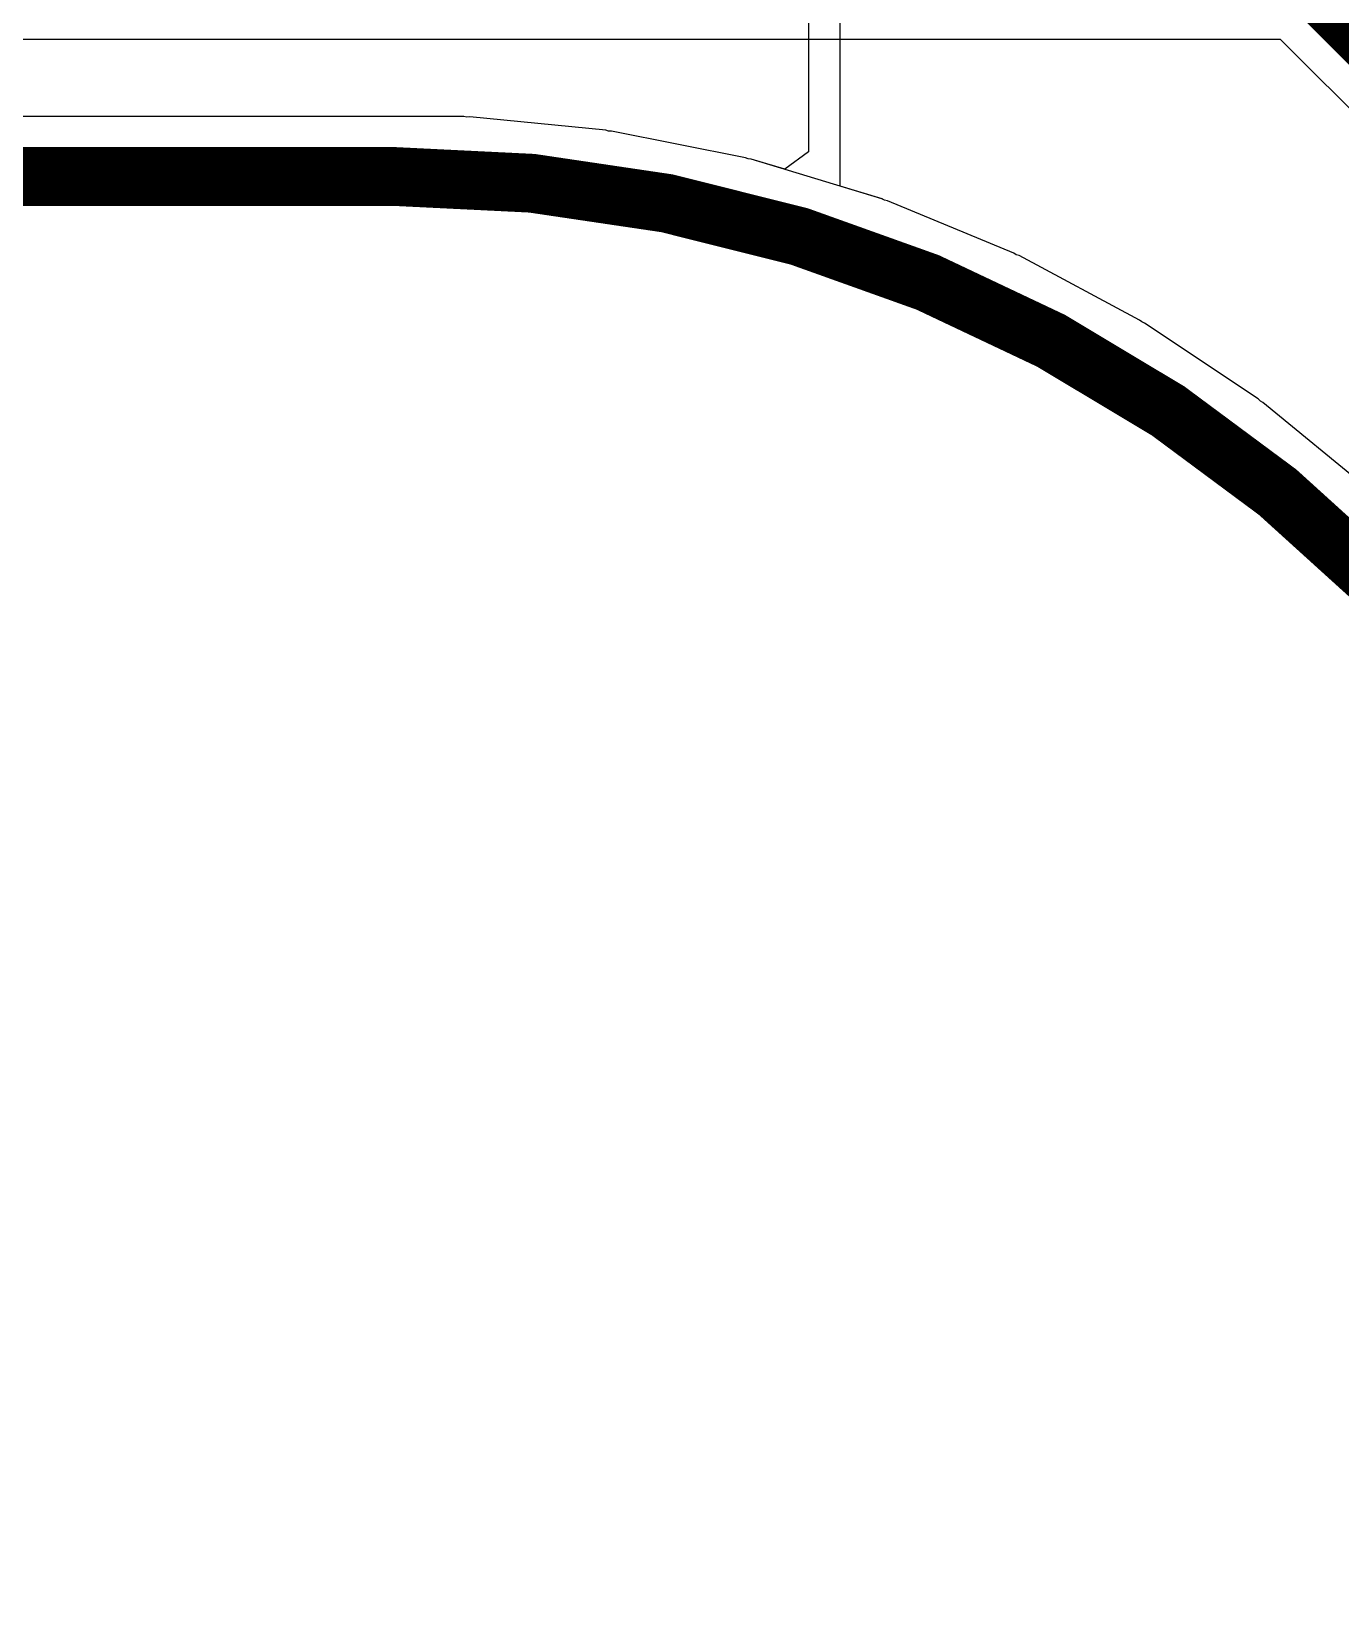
# Model space of a CAD drawing. Header units: inches. Extents: x -22 to 5433, y -13 to 5447.
# Drawn here: x 50.99 to 56.64, y 20.86 to 27.61 of the extents above; entities that cross this region are included whole.
import ezdxf

# ---------------------------------------------------------------- set-up
doc = ezdxf.new("R2010")
doc.units = ezdxf.units.IN
for name, color, linetype in [('Board_outline', 216, 'Continuous'), ('Bottom Layer', 5, 'Continuous'), ('Dimensions', 6, 'Continuous'), ('Ground', 16, 'Continuous'), ('Multi-Layer', 9, 'Continuous'), ('Power', 76, 'Continuous'), ('Top Layer', 1, 'Continuous')]:
    doc.layers.add(name, color=color, linetype=linetype)

msp = doc.modelspace()

# ---------------------------------------------------------------- linework, layer by layer
at = {"layer": 'Board_outline'}
for points in [[(41.58379796, 26.9834106, 0.254, 0.254, 0), (52.56063402, 26.9834106, 0.254, 0.254, 0)], [(52.56063402, 26.9834106, 0.254, 0.254, -0.4142135623730951), (58.56063472, 20.9834099, 0.254, 0.254, 0)]]:
    msp.add_lwpolyline(points, format="xyseb", dxfattribs=at)
msp.add_lwpolyline([(52.49713402, 26.9834106, 0.127, 0.127, 1), (52.62413402, 26.9834106, 0.127, 0.127, 1)], format="xyseb", close=True, dxfattribs=at)
msp.add_lwpolyline([(52.49713402, 26.9834106, 0.127, 0.127, 1), (52.62413402, 26.9834106, 0.127, 0.127, 1)], format="xyseb", close=True, dxfattribs=at)
at = {"layer": 'Bottom Layer'}
for p, q in [((52.56063402, 27.24238391999999), (41.58379796, 27.24238646)), ((52.8553934, 27.24238391999999), (52.56063402, 27.24238391999999)), ((52.86799434, 27.23987694), (52.8553934, 27.24238391999999)), ((52.88077816, 27.24113678), (52.86799434, 27.23987694)), ((53.46746227999999, 27.18335178), (52.88077816, 27.24113678)), ((53.47975588, 27.17962306), (53.46746227999999, 27.18335178)), ((53.49260065999999, 27.17962306), (53.47975588, 27.17962306)), ((54.07079356000001, 27.0646144), (53.49260065999999, 27.17962306)), ((54.08266043999999, 27.0596995), (54.07079356000001, 27.0646144)), ((54.09544679999999, 27.05843966), (54.08266043999999, 27.0596995)), ((54.65958588, 26.8873097), (54.09544679999999, 27.05843966)), ((54.67091682, 26.88125434), (54.65958588, 26.8873097)), ((54.68351521999999, 26.87874735999999), (54.67091682, 26.88125434)), ((55.22816233999999, 26.65314709999999), (54.68351521999999, 26.87874735999999)), ((55.23884304, 26.6460097), (55.22816233999999, 26.65314709999999)), ((55.25113664, 26.64228098), (55.23884304, 26.6460097)), ((55.77105177999999, 26.36438212), (55.25113664, 26.64228098)), ((55.78098572, 26.35622872), (55.77105177999999, 26.36438212)), ((55.79284752, 26.35131636), (55.78098572, 26.35622872)), ((56.28301672, 26.02379606), (55.79284752, 26.35131636)), ((56.2921023, 26.01471048), (56.28301672, 26.02379606)), ((56.3034307, 26.00865512), (56.2921023, 26.01471048)), ((56.75913718, 25.63466806), (56.3034307, 26.00865512))]:
    msp.add_line(p, q, dxfattribs=at)
at = {"layer": 'Dimensions'}
for p, q in [((41.58379796, 26.9834106), (52.56063402, 26.98340806)), ((52.56063402, 26.98340806), (52.8553934, 26.98340806)), ((52.8553934, 26.98340806), (53.44207752, 26.92562306)), ((53.44207752, 26.92562306), (54.02027042, 26.8106144)), ((54.02027042, 26.8106144), (54.58440949999999, 26.63948444)), ((54.58440949999999, 26.63948444), (55.12905661999999, 26.41388418)), ((55.12905661999999, 26.41388418), (55.64896922, 26.13598532)), ((55.64896922, 26.13598532), (56.13913842, 25.80846502)), ((56.13913842, 25.80846502), (56.59484489999999, 25.43447542)), ((56.59484489999999, 25.43447542), (57.01169954, 25.01762078))]:
    msp.add_line(p, q, dxfattribs=at)
at = {"layer": 'Ground'}
for p, q in [((34.91725808, 27.57656918), (56.37792889999999, 27.57656918)), ((56.37792889999999, 27.57656918), (59.16359008, 24.790908)), ((52.56063402, 27.24238391999999), (41.58379796, 27.24238646)), ((52.8553934, 27.24238391999999), (52.56063402, 27.24238391999999)), ((52.86799434, 27.23987694), (52.8553934, 27.24238391999999)), ((52.88077816, 27.24113678), (52.86799434, 27.23987694)), ((53.46746227999999, 27.18335178), (52.88077816, 27.24113678)), ((53.47975588, 27.17962306), (53.46746227999999, 27.18335178)), ((53.49260065999999, 27.17962306), (53.47975588, 27.17962306)), ((54.07079356000001, 27.0646144), (53.49260065999999, 27.17962306)), ((54.08266043999999, 27.0596995), (54.07079356000001, 27.0646144)), ((54.09544679999999, 27.05843966), (54.08266043999999, 27.0596995)), ((54.65958588, 26.8873097), (54.09544679999999, 27.05843966)), ((54.67091682, 26.88125434), (54.65958588, 26.8873097)), ((54.68351521999999, 26.87874735999999), (54.67091682, 26.88125434)), ((55.22816233999999, 26.65314709999999), (54.68351521999999, 26.87874735999999)), ((55.23884304, 26.6460097), (55.22816233999999, 26.65314709999999)), ((55.25113664, 26.64228098), (55.23884304, 26.6460097)), ((55.77105177999999, 26.36438212), (55.25113664, 26.64228098)), ((55.78098572, 26.35622872), (55.77105177999999, 26.36438212)), ((55.79284752, 26.35131636), (55.78098572, 26.35622872)), ((56.28301672, 26.02379606), (55.79284752, 26.35131636)), ((56.2921023, 26.01471048), (56.28301672, 26.02379606)), ((56.3034307, 26.00865512), (56.2921023, 26.01471048)), ((56.75913718, 25.63466806), (56.3034307, 26.00865512))]:
    msp.add_line(p, q, dxfattribs=at)
msp.add_lwpolyline([(56.47447176, 27.8096472, 0.2032, 0.2032, 0), (59.3966681, 24.88745086, 0.2032, 0.2032, 0)], format="xyseb", dxfattribs=at)
at = {"layer": 'Multi-Layer'}
for p, q in [((41.58379796, 26.9834106), (52.56063402, 26.98340806)), ((52.56063402, 26.98340806), (52.8553934, 26.98340806)), ((52.8553934, 26.98340806), (53.44207752, 26.92562306)), ((53.44207752, 26.92562306), (54.02027042, 26.8106144)), ((54.02027042, 26.8106144), (54.58440949999999, 26.63948444)), ((54.58440949999999, 26.63948444), (55.12905661999999, 26.41388418)), ((55.12905661999999, 26.41388418), (55.64896922, 26.13598532)), ((55.64896922, 26.13598532), (56.13913842, 25.80846502)), ((56.13913842, 25.80846502), (56.59484489999999, 25.43447542)), ((56.59484489999999, 25.43447542), (57.01169954, 25.01762078))]:
    msp.add_line(p, q, dxfattribs=at)
at = {"layer": 'Power'}
for p, q in [((52.56063402, 27.24238391999999), (41.58379796, 27.24238646)), ((52.8553934, 27.24238391999999), (52.56063402, 27.24238391999999)), ((52.86799434, 27.23987694), (52.8553934, 27.24238391999999)), ((52.88077816, 27.24113678), (52.86799434, 27.23987694)), ((53.46746227999999, 27.18335178), (52.88077816, 27.24113678)), ((53.47975588, 27.17962306), (53.46746227999999, 27.18335178)), ((53.49260065999999, 27.17962306), (53.47975588, 27.17962306)), ((54.07079356000001, 27.0646144), (53.49260065999999, 27.17962306)), ((54.08266043999999, 27.0596995), (54.07079356000001, 27.0646144)), ((54.09544679999999, 27.05843966), (54.08266043999999, 27.0596995)), ((54.65958588, 26.8873097), (54.09544679999999, 27.05843966)), ((54.67091682, 26.88125434), (54.65958588, 26.8873097)), ((54.68351521999999, 26.87874735999999), (54.67091682, 26.88125434)), ((55.22816233999999, 26.65314709999999), (54.68351521999999, 26.87874735999999)), ((55.23884304, 26.6460097), (55.22816233999999, 26.65314709999999)), ((55.25113664, 26.64228098), (55.23884304, 26.6460097)), ((55.77105177999999, 26.36438212), (55.25113664, 26.64228098)), ((55.78098572, 26.35622872), (55.77105177999999, 26.36438212)), ((55.79284752, 26.35131636), (55.78098572, 26.35622872)), ((56.28301672, 26.02379606), (55.79284752, 26.35131636)), ((56.2921023, 26.01471048), (56.28301672, 26.02379606)), ((56.3034307, 26.00865512), (56.2921023, 26.01471048)), ((56.75913718, 25.63466806), (56.3034307, 26.00865512))]:
    msp.add_line(p, q, dxfattribs=at)
at = {"layer": 'Top Layer'}
for p, q in [((54.34200714, 28.69069954), (54.34200714, 27.09024554)), ((54.47947194, 26.94194764), (54.47947194, 28.69069954)), ((52.56063402, 27.24238391999999), (41.58379796, 27.24238646)), ((52.8553934, 27.24238391999999), (52.56063402, 27.24238391999999)), ((52.86799434, 27.23987694), (52.8553934, 27.24238391999999)), ((52.88077816, 27.24113678), (52.86799434, 27.23987694)), ((53.46746227999999, 27.18335178), (52.88077816, 27.24113678)), ((53.47975588, 27.17962306), (53.46746227999999, 27.18335178)), ((53.49260065999999, 27.17962306), (53.47975588, 27.17962306)), ((54.07079356000001, 27.0646144), (53.49260065999999, 27.17962306)), ((54.34200714, 27.09024554), (54.2399982, 27.0145891)), ((54.08266043999999, 27.0596995), (54.07079356000001, 27.0646144)), ((54.09544679999999, 27.05843966), (54.08266043999999, 27.0596995)), ((54.2399982, 27.0145891), (54.09544679999999, 27.05843966)), ((54.65958842, 26.8873097), (54.47947194, 26.94194764)), ((54.67091936, 26.8812518), (54.65958842, 26.8873097)), ((54.68351521999999, 26.87874735999999), (54.67091936, 26.8812518)), ((55.22816233999999, 26.65314709999999), (54.68351521999999, 26.87874735999999)), ((55.23884304, 26.6460097), (55.22816233999999, 26.65314709999999)), ((55.25113664, 26.64228098), (55.23884304, 26.6460097)), ((55.77105177999999, 26.36438212), (55.25113664, 26.64228098)), ((55.78098572, 26.35622872), (55.77105177999999, 26.36438212)), ((55.79284752, 26.35131636), (55.78098572, 26.35622872)), ((56.28301672, 26.02379606), (55.79284752, 26.35131636)), ((56.2921023, 26.01471048), (56.28301672, 26.02379606)), ((56.3034307, 26.00865512), (56.2921023, 26.01471048)), ((56.75913718, 25.63466806), (56.3034307, 26.00865512))]:
    msp.add_line(p, q, dxfattribs=at)

doc.saveas('drawing.dxf')
